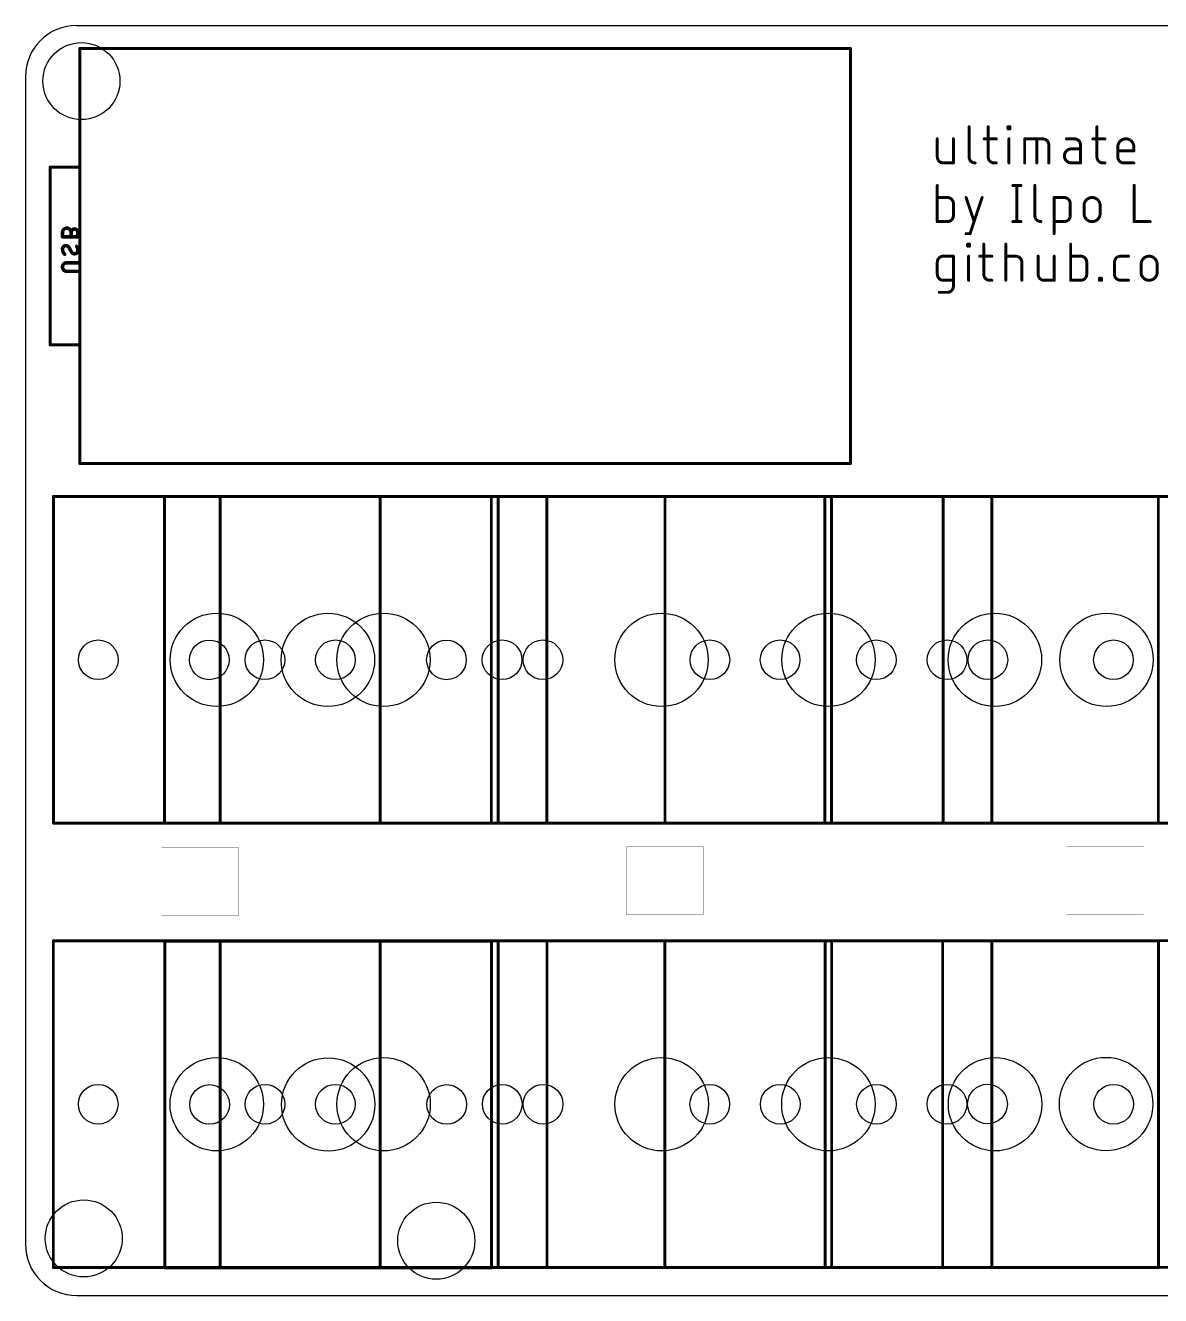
# Model space of a CAD drawing. Extents: x -8.2 to 85.9, y -27.2 to 27.2.
# Drawn here: x -8.2 to 40.4, y -27.2 to 27.2 of the extents above; entities that cross this region are included whole.
import ezdxf

# ---------------------------------------------------------------- set-up
doc = ezdxf.new("R2010")
doc.units = 0
for name, color, linetype in [('20', 31, 'CONTINUOUS'), ('21', 253, 'CONTINUOUS'), ('47', 253, 'CONTINUOUS'), ('52', 253, 'CONTINUOUS')]:
    doc.layers.add(name, color=color, linetype=linetype)

msp = doc.modelspace()

# ---------------------------------------------------------------- linework, layer by layer
at = {"layer": '20'}
for p, q in [((-6, 27.1875), (83.725, 27.1875)), ((-8.2, 24.9875), (-8.2, -25.05)), ((-6, -27.25), (83.725, -27.25))]:
    msp.add_line(p, q, dxfattribs=at)
at = {"layer": '20', "const_width": 0.01}
for points in [[(39.6887, 12.8463), (36.3888, 12.8463)], [(36.3888, 12.8463), (36.3888, 9.9463)], [(39.6887, 9.9463), (39.6887, 12.8463)], [(36.3888, 9.9463), (39.6887, 9.9463)], [(0.9375, -8.0475), (-2.3625, -8.0475)], [(-2.3625, -8.0475), (-2.3625, -10.9475)], [(0.9375, -10.9475), (0.9375, -8.0475)], [(20.85, -8.02), (17.55, -8.02)], [(17.55, -8.02), (17.55, -10.92)], [(20.85, -10.92), (20.85, -8.02)], [(39.7037, -8.0175), (36.4038, -8.0175)], [(36.4038, -8.0175), (36.4038, -10.9175)], [(39.7037, -10.9175), (39.7037, -8.0175)], [(-2.3625, -10.9475), (0.9375, -10.9475)], [(17.55, -10.92), (20.85, -10.92)], [(36.4038, -10.9175), (39.7037, -10.9175)]]:
    msp.add_lwpolyline(points, dxfattribs=at)
at = {"layer": '20'}
for points, const_width in [([(36.3888, 12.8488, 1), (36.3888, 12.8438)], 0.005), ([(36.3912, 12.8463, 1), (36.3863, 12.8463)], 0.005), ([(39.6912, 12.8463, 1), (39.6863, 12.8463)], 0.005), ([(39.6887, 12.8438, 1), (39.6887, 12.8488)], 0.005), ([(36.3888, 9.9488, 1), (36.3888, 9.9438)], 0.005), ([(36.3863, 9.9463, 1), (36.3912, 9.9463)], 0.005), ([(39.6863, 9.9463, 1), (39.6912, 9.9463)], 0.005), ([(39.6887, 9.9438, 1), (39.6887, 9.9488)], 0.005), ([(0, -2, 1), (0, 2, 1), (0, -2)], 0.001), ([(4.7625, -2, 1), (4.7625, 2, 1), (4.7625, -2)], 0.001), ([(7.1437, -2, 1), (7.1437, 2, 1), (7.1437, -2)], 0.001), ([(19.05, -2, 1), (19.05, 2, 1), (19.05, -2)], 0.001), ([(26.1937, -2, 1), (26.1937, 2, 1), (26.1937, -2)], 0.001), ([(33.3375, -2, 1), (33.3375, 2, 1), (33.3375, -2)], 0.001), ([(38.1, -2, 1), (38.1, 2, 1), (38.1, -2)], 0.001), ([(-2.3625, -8.045, 1), (-2.3625, -8.05)], 0.005), ([(-2.36, -8.0475, 1), (-2.365, -8.0475)], 0.005), ([(0.94, -8.0475, 1), (0.935, -8.0475)], 0.005), ([(0.9375, -8.05, 1), (0.9375, -8.045)], 0.005), ([(17.55, -8.0175, 1), (17.55, -8.0225)], 0.005), ([(17.5525, -8.02, 1), (17.5475, -8.02)], 0.005), ([(20.8525, -8.02, 1), (20.8475, -8.02)], 0.005), ([(20.85, -8.0225, 1), (20.85, -8.0175)], 0.005), ([(36.4038, -8.015, 1), (36.4038, -8.02)], 0.005), ([(36.4063, -8.0175, 1), (36.4013, -8.0175)], 0.005), ([(39.7062, -8.0175, 1), (39.7013, -8.0175)], 0.005), ([(39.7037, -8.02, 1), (39.7037, -8.015)], 0.005), ([(-2.3625, -10.945, 1), (-2.3625, -10.95)], 0.005), ([(-2.365, -10.9475, 1), (-2.36, -10.9475)], 0.005), ([(0.935, -10.9475, 1), (0.94, -10.9475)], 0.005), ([(0.9375, -10.95, 1), (0.9375, -10.945)], 0.005), ([(17.55, -10.9175, 1), (17.55, -10.9225)], 0.005), ([(17.5475, -10.92, 1), (17.5525, -10.92)], 0.005), ([(20.8475, -10.92, 1), (20.8525, -10.92)], 0.005), ([(20.85, -10.9225, 1), (20.85, -10.9175)], 0.005), ([(36.4038, -10.915, 1), (36.4038, -10.92)], 0.005), ([(36.4013, -10.9175, 1), (36.4063, -10.9175)], 0.005), ([(39.7013, -10.9175, 1), (39.7062, -10.9175)], 0.005), ([(39.7037, -10.92, 1), (39.7037, -10.915)], 0.005), ([(0, -21.05, 1), (0, -17.05, 1), (0, -21.05)], 0.001), ([(4.7625, -21.05, 1), (4.7625, -17.05, 1), (4.7625, -21.05)], 0.001), ([(7.1437, -21.05, 1), (7.1437, -17.05, 1), (7.1437, -21.05)], 0.001), ([(19.05, -21.05, 1), (19.05, -17.05, 1), (19.05, -21.05)], 0.001), ([(26.1937, -21.05, 1), (26.1937, -17.05, 1), (26.1937, -21.05)], 0.001), ([(33.3375, -21.05, 1), (33.3375, -17.05, 1), (33.3375, -21.05)], 0.001), ([(38.1, -21.05, 1), (38.1, -17.05, 1), (38.1, -21.05)], 0.001)]:
    msp.add_lwpolyline(points, format="xyb", dxfattribs=dict(at, const_width=const_width))
for centre, radius in [((-5.8, 24.8), 1.65), ((0, 0), 2), ((4.7574, -0.0056), 2), ((7.14, 0), 2), ((19.05, 0), 2), ((26.2, 0), 2), ((33.33, 0), 2), ((38.11, 0), 2), ((-5.08, 0), 0.85), ((-0.3226, -0.0056), 0.85), ((2.06, 0), 0.85), ((5.08, 0), 0.85), ((9.8374, -0.0056), 0.85), ((12.22, 0), 0.85), ((13.97, 0), 0.85), ((21.12, 0), 0.85), ((24.13, 0), 0.85), ((28.25, 0), 0.85), ((31.28, 0), 0.85), ((33.03, 0), 0.85), ((38.41, 0), 0.85), ((-0.0025, -19.05), 2), ((4.7687, -19.06), 2), ((7.1438, -19.05), 2), ((19.0563, -19.05), 2), ((26.1963, -19.05), 2), ((33.3375, -19.05), 2), ((38.0938, -19.04), 2), ((-5.0825, -19.05), 0.85), ((-0.3113, -19.06), 0.85), ((2.0638, -19.05), 0.85), ((5.0775, -19.05), 0.85), ((9.8488, -19.06), 0.85), ((12.2238, -19.05), 0.85), ((13.9763, -19.05), 0.85), ((21.1163, -19.05), 0.85), ((24.1363, -19.05), 0.85), ((28.2575, -19.05), 0.85), ((31.2763, -19.05), 0.85), ((33.0138, -19.04), 0.85), ((38.4175, -19.05), 0.85), ((-5.7, -24.8), 1.65), ((9.4, -24.9), 1.65)]:
    msp.add_circle(centre, radius, dxfattribs=at)
for centre, start, end in [((-6, 24.9875), 90, 180), ((-6, -25.05), 180, 270)]:
    msp.add_arc(centre, 2.2, start, end, dxfattribs=at)
at = {"layer": '21', "const_width": 0.127}
for points in [[(32.2243, 22.8421), (32.2243, 21.5509)], [(33.0435, 22.8421), (33.0435, 21.5509)], [(33.8902, 22.756), (33.8902, 22.8421)], [(33.8902, 22.8421), (33.9762, 22.8421)], [(33.9762, 22.8421), (33.9762, 22.756)], [(37.7014, 22.8421), (37.7014, 21.5509)], [(30.8635, 22.3256), (30.8635, 21.5509)], [(31.5521, 21.2927), (31.5521, 22.3256)], [(32.8713, 22.3256), (33.3878, 22.3256)], [(33.9762, 22.756), (33.8902, 22.756)], [(33.9332, 21.2927), (33.9332, 22.3256)], [(34.606, 21.2927), (34.606, 22.3256)], [(34.606, 22.3256), (35.3807, 22.3256)], [(35.1225, 21.2927), (35.1225, 22.3256)], [(36.7378, 22.3256), (36.3935, 22.3256)], [(37.5293, 22.3256), (38.0457, 22.3256)], [(35.6389, 22.0674), (35.6389, 21.2927)], [(36.9961, 21.8952), (36.6087, 21.8952)], [(36.9961, 21.2927), (36.9961, 22.0674)], [(38.5937, 21.5509), (38.5937, 21.9813)], [(39.2823, 21.8092), (38.5937, 21.8092)], [(39.2823, 21.9813), (39.2823, 21.8092)], [(31.1217, 21.2927), (31.5521, 21.2927)], [(33.3017, 21.2927), (33.3878, 21.2927)], [(36.6087, 21.2927), (36.9961, 21.2927)], [(37.9596, 21.2927), (38.0457, 21.2927)], [(39.2823, 21.2927), (38.8519, 21.2927)], [(30.8635, 20.3275), (30.8635, 18.7781)], [(34.1011, 20.3275), (34.4454, 20.3275)], [(34.2732, 20.3275), (34.2732, 18.7781)], [(35.042, 20.3275), (35.042, 19.0363)], [(39.2964, 20.3275), (39.2964, 18.7781)], [(31.2939, 19.811), (30.8635, 19.811)], [(31.5521, 19.0363), (31.5521, 19.5528)], [(32.0955, 19.811), (32.4398, 18.7781)], [(32.2676, 18.2616), (32.7841, 19.811)], [(35.8683, 18.2616), (35.8683, 19.811)], [(35.8683, 19.811), (36.2987, 19.811)], [(36.5569, 19.5528), (36.5569, 19.0363)], [(37.1498, 19.1224), (37.1498, 19.4667)], [(37.8385, 19.4667), (37.8385, 19.1224)], [(30.8635, 18.7781), (31.2939, 18.7781)], [(34.1011, 18.7781), (34.4454, 18.7781)], [(36.2987, 18.7781), (35.8683, 18.7781)], [(39.2964, 18.7781), (39.985, 18.7781)], [(32.0955, 18.2616), (32.2676, 18.2616)], [(32.1627, 17.7268), (32.1627, 17.8129)], [(32.1627, 17.8129), (32.2487, 17.8129)], [(32.2487, 17.7268), (32.1627, 17.7268)], [(32.2487, 17.8129), (32.2487, 17.7268)], [(32.8521, 17.8129), (32.8521, 16.5217)], [(33.7939, 16.2635), (33.7939, 17.8129)], [(36.5757, 17.8129), (36.5757, 16.2635)], [(30.8635, 16.5217), (30.8635, 17.0382)], [(31.1217, 17.2964), (31.5521, 17.2964)], [(31.5521, 17.2964), (31.5521, 16.0053)], [(32.2057, 16.2635), (32.2057, 17.2964)], [(32.6799, 17.2964), (33.1964, 17.2964)], [(33.7939, 17.2964), (34.2243, 17.2964)], [(34.4826, 17.0382), (34.4826, 16.2635)], [(35.1814, 17.2964), (35.1814, 16.5217)], [(35.87, 16.2635), (35.87, 17.2964)], [(37.0061, 17.2964), (36.5757, 17.2964)], [(37.2643, 16.5217), (37.2643, 17.0382)], [(38.4535, 16.5217), (38.4535, 17.0382)], [(38.7117, 17.2964), (39.056, 17.2964)], [(39.5916, 16.6078), (39.5916, 16.9521)], [(40.2802, 16.9521), (40.2802, 16.6078)], [(37.8117, 16.2635), (37.8117, 16.3496)], [(37.8117, 16.3496), (37.8977, 16.3496)], [(37.8977, 16.3496), (37.8977, 16.2635)], [(31.2939, 15.747), (30.9496, 15.747)], [(31.5521, 16.2635), (31.1217, 16.2635)], [(33.1103, 16.2635), (33.1964, 16.2635)], [(35.4396, 16.2635), (35.87, 16.2635)], [(36.5757, 16.2635), (37.0061, 16.2635)], [(37.8977, 16.2635), (37.8117, 16.2635)], [(39.056, 16.2635), (38.7117, 16.2635)]]:
    msp.add_lwpolyline(points, dxfattribs=at)
at = {"layer": '21'}
for points, const_width in [([(32.2561, 22.8421, 1), (32.1926, 22.8421)], 0.0635), ([(33.0752, 22.8421, 1), (33.0117, 22.8421)], 0.0635), ([(33.9219, 22.8421, 1), (33.8584, 22.8421)], 0.0635), ([(33.8902, 22.8739, 1), (33.8902, 22.8104)], 0.0635), ([(34.008, 22.8421, 1), (33.9445, 22.8421)], 0.0635), ([(33.9762, 22.8104, 1), (33.9762, 22.8739)], 0.0635), ([(37.7332, 22.8421, 1), (37.6697, 22.8421)], 0.0635), ([(30.8953, 22.3256, 1), (30.8318, 22.3256)], 0.0635), ([(31.5839, 22.3256, 1), (31.5204, 22.3256)], 0.0635), ([(32.8713, 22.3574, 1), (32.8713, 22.2939)], 0.0635), ([(33.3878, 22.2939, 1), (33.3878, 22.3574)], 0.0635), ([(33.8902, 22.7878, 1), (33.8902, 22.7243)], 0.0635), ([(33.8584, 22.756, 1), (33.9219, 22.756)], 0.0635), ([(33.9649, 22.3256, 1), (33.9014, 22.3256)], 0.0635), ([(33.9445, 22.756, 1), (34.008, 22.756)], 0.0635), ([(33.9762, 22.7243, 1), (33.9762, 22.7878)], 0.0635), ([(34.6377, 22.3256, 1), (34.5742, 22.3256)], 0.0635), ([(34.606, 22.3574, 1), (34.606, 22.2939)], 0.0635), ([(35.1542, 22.3256, 1), (35.0907, 22.3256)], 0.0635), ([(35.6389, 22.0674, 0.4142), (35.3807, 22.3256)], 0.127), ([(35.3807, 22.3574, 1), (35.3807, 22.2939)], 0.0635), ([(35.3807, 22.2939, 1), (35.3807, 22.3574)], 0.0635), ([(36.3935, 22.3574, 1), (36.3935, 22.2939)], 0.0635), ([(36.9961, 22.0674, 0.4142), (36.7378, 22.3256)], 0.127), ([(36.7378, 22.3574, 1), (36.7378, 22.2939)], 0.0635), ([(36.7378, 22.2939, 1), (36.7378, 22.3574)], 0.0635), ([(37.5293, 22.3574, 1), (37.5293, 22.2939)], 0.0635), ([(38.0457, 22.2939, 1), (38.0457, 22.3574)], 0.0635), ([(39.2823, 21.9813, 1), (38.5937, 21.9813)], 0.127), ([(35.6707, 22.0674, 1), (35.6072, 22.0674)], 0.0635), ([(35.6072, 22.0674, 1), (35.6707, 22.0674)], 0.0635), ([(36.6087, 21.8952, 1), (36.6087, 21.2927)], 0.127), ([(36.6087, 21.927, 1), (36.6087, 21.8635)], 0.0635), ([(36.6087, 21.8635, 1), (36.6087, 21.927)], 0.0635), ([(37.0278, 22.0674, 1), (36.9643, 22.0674)], 0.0635), ([(36.9643, 22.0674, 1), (37.0278, 22.0674)], 0.0635), ([(36.9961, 21.8635, 1), (36.9961, 21.927)], 0.0635), ([(38.6254, 21.9813, 1), (38.5619, 21.9813)], 0.0635), ([(38.5619, 21.9813, 1), (38.6254, 21.9813)], 0.0635), ([(38.5937, 21.8409, 1), (38.5937, 21.7774)], 0.0635), ([(39.3141, 21.9813, 1), (39.2506, 21.9813)], 0.0635), ([(39.2506, 21.9813, 1), (39.3141, 21.9813)], 0.0635), ([(39.2506, 21.8092, 1), (39.3141, 21.8092)], 0.0635), ([(39.2823, 21.7774, 1), (39.2823, 21.8409)], 0.0635), ([(30.8635, 21.5509, 0.4142), (31.1217, 21.2927)], 0.127), ([(30.8953, 21.5509, 1), (30.8318, 21.5509)], 0.0635), ([(30.8318, 21.5509, 1), (30.8953, 21.5509)], 0.0635), ([(31.1217, 21.3244, 1), (31.1217, 21.261)], 0.0635), ([(31.1217, 21.261, 1), (31.1217, 21.3244)], 0.0635), ([(31.5204, 21.2927, 1), (31.5839, 21.2927)], 0.0635), ([(31.5521, 21.261, 1), (31.5521, 21.3244)], 0.0635), ([(32.2243, 21.5509, 0.4142), (32.4825, 21.2927)], 0.127), ([(32.2561, 21.5509, 1), (32.1926, 21.5509)], 0.0635), ([(32.1926, 21.5509, 1), (32.2561, 21.5509)], 0.0635), ([(32.4825, 21.261, 1), (32.4825, 21.3244)], 0.0635), ([(33.0752, 21.5509, 1), (33.0117, 21.5509)], 0.0635), ([(33.0117, 21.5509, 1), (33.0752, 21.5509)], 0.0635), ([(33.0435, 21.5509, 0.4142), (33.3017, 21.2927)], 0.127), ([(33.3017, 21.3244, 1), (33.3017, 21.261)], 0.0635), ([(33.3017, 21.261, 1), (33.3017, 21.3244)], 0.0635), ([(33.3878, 21.261, 1), (33.3878, 21.3244)], 0.0635), ([(33.9014, 21.2927, 1), (33.9649, 21.2927)], 0.0635), ([(34.5742, 21.2927, 1), (34.6377, 21.2927)], 0.0635), ([(35.0907, 21.2927, 1), (35.1542, 21.2927)], 0.0635), ([(35.6072, 21.2927, 1), (35.6707, 21.2927)], 0.0635), ([(36.6087, 21.3244, 1), (36.6087, 21.261)], 0.0635), ([(36.6087, 21.261, 1), (36.6087, 21.3244)], 0.0635), ([(36.9643, 21.2927, 1), (37.0278, 21.2927)], 0.0635), ([(36.9961, 21.261, 1), (36.9961, 21.3244)], 0.0635), ([(37.7014, 21.5509, 0.4142), (37.9596, 21.2927)], 0.127), ([(37.7332, 21.5509, 1), (37.6697, 21.5509)], 0.0635), ([(37.6697, 21.5509, 1), (37.7332, 21.5509)], 0.0635), ([(37.9596, 21.3244, 1), (37.9596, 21.261)], 0.0635), ([(37.9596, 21.261, 1), (37.9596, 21.3244)], 0.0635), ([(38.0457, 21.261, 1), (38.0457, 21.3244)], 0.0635), ([(38.6254, 21.5509, 1), (38.5619, 21.5509)], 0.0635), ([(38.5619, 21.5509, 1), (38.6254, 21.5509)], 0.0635), ([(38.5937, 21.5509, 0.4142), (38.8519, 21.2927)], 0.127), ([(38.8519, 21.3244, 1), (38.8519, 21.261)], 0.0635), ([(38.8519, 21.261, 1), (38.8519, 21.3244)], 0.0635), ([(39.2823, 21.261, 1), (39.2823, 21.3244)], 0.0635), ([(30.8953, 20.3275, 1), (30.8318, 20.3275)], 0.0635), ([(34.1011, 20.3592, 1), (34.1011, 20.2958)], 0.0635), ([(34.305, 20.3275, 1), (34.2415, 20.3275)], 0.0635), ([(34.4454, 20.2958, 1), (34.4454, 20.3592)], 0.0635), ([(35.0737, 20.3275, 1), (35.0102, 20.3275)], 0.0635), ([(39.3281, 20.3275, 1), (39.2646, 20.3275)], 0.0635), ([(30.8635, 19.8428, 1), (30.8635, 19.7793)], 0.0635), ([(31.2939, 19.8428, 1), (31.2939, 19.7793)], 0.0635), ([(31.5521, 19.5528, 0.4142), (31.2939, 19.811)], 0.127), ([(31.2939, 19.7793, 1), (31.2939, 19.8428)], 0.0635), ([(31.5839, 19.5528, 1), (31.5204, 19.5528)], 0.0635), ([(32.1256, 19.8211, 1), (32.0654, 19.801)], 0.0635), ([(32.8142, 19.801, 1), (32.754, 19.8211)], 0.0635), ([(35.8683, 19.8428, 1), (35.8683, 19.7793)], 0.0635), ([(35.9001, 19.811, 1), (35.8366, 19.811)], 0.0635), ([(36.2987, 19.8428, 1), (36.2987, 19.7793)], 0.0635), ([(36.5569, 19.5528, 0.4142), (36.2987, 19.811)], 0.127), ([(36.2987, 19.7793, 1), (36.2987, 19.8428)], 0.0635), ([(36.5887, 19.5528, 1), (36.5252, 19.5528)], 0.0635), ([(37.8385, 19.4667, 1), (37.1498, 19.4667)], 0.127), ([(31.2939, 18.7781, 0.4142), (31.5521, 19.0363)], 0.127), ([(31.5204, 19.5528, 1), (31.5839, 19.5528)], 0.0635), ([(31.5839, 19.0363, 1), (31.5204, 19.0363)], 0.0635), ([(31.5204, 19.0363, 1), (31.5839, 19.0363)], 0.0635), ([(35.0737, 19.0363, 1), (35.0102, 19.0363)], 0.0635), ([(35.0102, 19.0363, 1), (35.0737, 19.0363)], 0.0635), ([(35.042, 19.0363, 0.4142), (35.3002, 18.7781)], 0.127), ([(36.2987, 18.7781, 0.4142), (36.5569, 19.0363)], 0.127), ([(36.5252, 19.5528, 1), (36.5887, 19.5528)], 0.0635), ([(36.5887, 19.0363, 1), (36.5252, 19.0363)], 0.0635), ([(36.5252, 19.0363, 1), (36.5887, 19.0363)], 0.0635), ([(37.1816, 19.4667, 1), (37.1181, 19.4667)], 0.0635), ([(37.1181, 19.4667, 1), (37.1816, 19.4667)], 0.0635), ([(37.1498, 19.1224, 1), (37.8385, 19.1224)], 0.127), ([(37.1816, 19.1224, 1), (37.1181, 19.1224)], 0.0635), ([(37.1181, 19.1224, 1), (37.1816, 19.1224)], 0.0635), ([(37.8702, 19.4667, 1), (37.8067, 19.4667)], 0.0635), ([(37.8067, 19.4667, 1), (37.8702, 19.4667)], 0.0635), ([(37.8702, 19.1224, 1), (37.8067, 19.1224)], 0.0635), ([(37.8067, 19.1224, 1), (37.8702, 19.1224)], 0.0635), ([(30.8635, 18.8099, 1), (30.8635, 18.7464)], 0.0635), ([(30.8318, 18.7781, 1), (30.8953, 18.7781)], 0.0635), ([(31.2939, 18.8099, 1), (31.2939, 18.7464)], 0.0635), ([(31.2939, 18.7464, 1), (31.2939, 18.8099)], 0.0635), ([(32.4097, 18.7681, 1), (32.4699, 18.7881)], 0.0635), ([(34.1011, 18.8099, 1), (34.1011, 18.7464)], 0.0635), ([(34.2415, 18.7781, 1), (34.305, 18.7781)], 0.0635), ([(34.4454, 18.7464, 1), (34.4454, 18.8099)], 0.0635), ([(35.3002, 18.7464, 1), (35.3002, 18.8099)], 0.0635), ([(35.8683, 18.8099, 1), (35.8683, 18.7464)], 0.0635), ([(36.2987, 18.8098, 1), (36.2987, 18.7463)], 0.0635), ([(36.2987, 18.7464, 1), (36.2987, 18.8099)], 0.0635), ([(39.2646, 18.7781, 1), (39.3281, 18.7781)], 0.0635), ([(39.2964, 18.8099, 1), (39.2964, 18.7464)], 0.0635), ([(39.985, 18.7464, 1), (39.985, 18.8099)], 0.0635), ([(32.0955, 18.2934, 1), (32.0955, 18.2299)], 0.0635), ([(32.2375, 18.2717, 1), (32.2977, 18.2516)], 0.0635), ([(32.2676, 18.2299, 1), (32.2676, 18.2934)], 0.0635), ([(35.8366, 18.2616, 1), (35.9001, 18.2616)], 0.0635), ([(32.1944, 17.8129, 1), (32.1309, 17.8129)], 0.0635), ([(32.1309, 17.7268, 1), (32.1944, 17.7268)], 0.0635), ([(32.1627, 17.8447, 1), (32.1627, 17.7812)], 0.0635), ([(32.1627, 17.7586, 1), (32.1627, 17.6951)], 0.0635), ([(32.2805, 17.8129, 1), (32.217, 17.8129)], 0.0635), ([(32.217, 17.7268, 1), (32.2805, 17.7268)], 0.0635), ([(32.2487, 17.7812, 1), (32.2487, 17.8447)], 0.0635), ([(32.2487, 17.6951, 1), (32.2487, 17.7586)], 0.0635), ([(32.8839, 17.8129, 1), (32.8204, 17.8129)], 0.0635), ([(33.8257, 17.8129, 1), (33.7622, 17.8129)], 0.0635), ([(36.6075, 17.8129, 1), (36.544, 17.8129)], 0.0635), ([(31.1217, 17.2964, 0.4142), (30.8635, 17.0382)], 0.127), ([(30.8953, 17.0382, 1), (30.8318, 17.0382)], 0.0635), ([(30.8318, 17.0382, 1), (30.8953, 17.0382)], 0.0635), ([(31.1217, 17.3282, 1), (31.1217, 17.2647)], 0.0635), ([(31.1217, 17.2647, 1), (31.1217, 17.3282)], 0.0635), ([(31.5839, 17.2964, 1), (31.5204, 17.2964)], 0.0635), ([(31.5521, 17.2647, 1), (31.5521, 17.3282)], 0.0635), ([(32.2375, 17.2964, 1), (32.174, 17.2964)], 0.0635), ([(32.6799, 17.3282, 1), (32.6799, 17.2647)], 0.0635), ([(33.1964, 17.2647, 1), (33.1964, 17.3282)], 0.0635), ([(33.7939, 17.3282, 1), (33.7939, 17.2647)], 0.0635), ([(34.4826, 17.0382, 0.4142), (34.2243, 17.2964)], 0.127), ([(34.2243, 17.3282, 1), (34.2243, 17.2647)], 0.0635), ([(34.2243, 17.2647, 1), (34.2243, 17.3282)], 0.0635), ([(34.5143, 17.0382, 1), (34.4508, 17.0382)], 0.0635), ([(34.4508, 17.0382, 1), (34.5143, 17.0382)], 0.0635), ([(35.2132, 17.2964, 1), (35.1497, 17.2964)], 0.0635), ([(35.9018, 17.2964, 1), (35.8383, 17.2964)], 0.0635), ([(36.5757, 17.3282, 1), (36.5757, 17.2647)], 0.0635), ([(37.2643, 17.0382, 0.4142), (37.0061, 17.2964)], 0.127), ([(37.0061, 17.3282, 1), (37.0061, 17.2647)], 0.0635), ([(37.0061, 17.2647, 1), (37.0061, 17.3282)], 0.0635), ([(37.2961, 17.0382, 1), (37.2326, 17.0382)], 0.0635), ([(37.2326, 17.0382, 1), (37.2961, 17.0382)], 0.0635), ([(38.4852, 17.0382, 1), (38.4217, 17.0382)], 0.0635), ([(38.4217, 17.0382, 1), (38.4852, 17.0382)], 0.0635), ([(38.7117, 17.2964, 0.4142), (38.4535, 17.0382)], 0.127), ([(38.7117, 17.3282, 1), (38.7117, 17.2647)], 0.0635), ([(38.7117, 17.2647, 1), (38.7117, 17.3282)], 0.0635), ([(39.056, 17.2647, 1), (39.056, 17.3282)], 0.0635), ([(39.6233, 16.9521, 1), (39.5598, 16.9521)], 0.0635), ([(39.5598, 16.9521, 1), (39.6233, 16.9521)], 0.0635), ([(40.2802, 16.9521, 1), (39.5916, 16.9521)], 0.127), ([(40.312, 16.9521, 1), (40.2485, 16.9521)], 0.0635), ([(40.2485, 16.9521, 1), (40.312, 16.9521)], 0.0635), ([(30.8635, 16.5217, 0.4142), (31.1217, 16.2635)], 0.127), ([(30.8953, 16.5217, 1), (30.8318, 16.5217)], 0.0635), ([(30.8318, 16.5217, 1), (30.8953, 16.5217)], 0.0635), ([(32.8521, 16.5217, 0.4142), (33.1103, 16.2635)], 0.127), ([(32.8839, 16.5217, 1), (32.8204, 16.5217)], 0.0635), ([(32.8204, 16.5217, 1), (32.8839, 16.5217)], 0.0635), ([(35.1814, 16.5217, 0.4142), (35.4396, 16.2635)], 0.127), ([(35.2132, 16.5217, 1), (35.1497, 16.5217)], 0.0635), ([(35.1497, 16.5217, 1), (35.2132, 16.5217)], 0.0635), ([(37.0061, 16.2635, 0.4142), (37.2643, 16.5217)], 0.127), ([(37.2961, 16.5217, 1), (37.2326, 16.5217)], 0.0635), ([(37.2326, 16.5217, 1), (37.2961, 16.5217)], 0.0635), ([(37.8434, 16.3496, 1), (37.7799, 16.3496)], 0.0635), ([(37.8117, 16.3813, 1), (37.8117, 16.3178)], 0.0635), ([(37.9295, 16.3496, 1), (37.866, 16.3496)], 0.0635), ([(37.8977, 16.3178, 1), (37.8977, 16.3813)], 0.0635), ([(38.4852, 16.5217, 1), (38.4217, 16.5217)], 0.0635), ([(38.4217, 16.5217, 1), (38.4852, 16.5217)], 0.0635), ([(38.4535, 16.5217, 0.4142), (38.7117, 16.2635)], 0.127), ([(39.6233, 16.6078, 1), (39.5598, 16.6078)], 0.0635), ([(39.5598, 16.6078, 1), (39.6233, 16.6078)], 0.0635), ([(39.5916, 16.6078, 1), (40.2802, 16.6078)], 0.127), ([(40.312, 16.6078, 1), (40.2485, 16.6078)], 0.0635), ([(40.2485, 16.6078, 1), (40.312, 16.6078)], 0.0635), ([(30.9496, 15.7788, 1), (30.9496, 15.7153)], 0.0635), ([(31.1217, 16.2952, 1), (31.1217, 16.2318)], 0.0635), ([(31.1217, 16.2318, 1), (31.1217, 16.2952)], 0.0635), ([(31.2939, 15.747, 0.4142), (31.5521, 16.0053)], 0.127), ([(31.2939, 15.7788, 1), (31.2939, 15.7153)], 0.0635), ([(31.2939, 15.7153, 1), (31.2939, 15.7788)], 0.0635), ([(31.5839, 16.0053, 1), (31.5204, 16.0053)], 0.0635), ([(31.5204, 16.0053, 1), (31.5839, 16.0053)], 0.0635), ([(31.5521, 16.2318, 1), (31.5521, 16.2952)], 0.0635), ([(32.174, 16.2635, 1), (32.2375, 16.2635)], 0.0635), ([(33.1103, 16.2952, 1), (33.1103, 16.2318)], 0.0635), ([(33.1103, 16.2318, 1), (33.1103, 16.2952)], 0.0635), ([(33.1964, 16.2318, 1), (33.1964, 16.2952)], 0.0635), ([(33.7622, 16.2635, 1), (33.8257, 16.2635)], 0.0635), ([(34.4508, 16.2635, 1), (34.5143, 16.2635)], 0.0635), ([(35.4396, 16.2952, 1), (35.4396, 16.2318)], 0.0635), ([(35.4396, 16.2318, 1), (35.4396, 16.2952)], 0.0635), ([(35.8383, 16.2635, 1), (35.9018, 16.2635)], 0.0635), ([(35.87, 16.2318, 1), (35.87, 16.2952)], 0.0635), ([(36.5757, 16.2952, 1), (36.5757, 16.2318)], 0.0635), ([(36.544, 16.2635, 1), (36.6075, 16.2635)], 0.0635), ([(37.0061, 16.2952, 1), (37.0061, 16.2318)], 0.0635), ([(37.0061, 16.2318, 1), (37.0061, 16.2952)], 0.0635), ([(37.7799, 16.2635, 1), (37.8434, 16.2635)], 0.0635), ([(37.8117, 16.2952, 1), (37.8117, 16.2318)], 0.0635), ([(37.866, 16.2635, 1), (37.9295, 16.2635)], 0.0635), ([(37.8977, 16.2318, 1), (37.8977, 16.2952)], 0.0635), ([(38.7117, 16.2952, 1), (38.7117, 16.2318)], 0.0635), ([(38.7117, 16.2318, 1), (38.7117, 16.2952)], 0.0635), ([(39.056, 16.2318, 1), (39.056, 16.2952)], 0.0635)]:
    msp.add_lwpolyline(points, format="xyb", dxfattribs=dict(at, const_width=const_width))
at = {"layer": '47', "const_width": 0.125}
for points in [[(-7, 7), (7, 7)], [(-7, -7), (-7, 7)], [(-2.2426, 6.9944), (11.7574, 6.9944)], [(-2.2426, -7.0056), (-2.2426, 6.9944)], [(0.14, 7), (14.14, 7)], [(0.14, -7), (0.14, 7)], [(7, 7), (7, -7)], [(11.7574, 6.9944), (11.7574, -7.0056)], [(12.05, 7), (26.05, 7)], [(12.05, -7), (12.05, 7)], [(14.14, 7), (14.14, -7)], [(19.2, 7), (33.2, 7)], [(19.2, -7), (19.2, 7)], [(26.05, 7), (26.05, -7)], [(26.33, 7), (40.33, 7)], [(26.33, -7), (26.33, 7)], [(31.11, 7), (45.11, 7)], [(31.11, -7), (31.11, 7)], [(33.2, 7), (33.2, -7)], [(40.33, 7), (40.33, -7)], [(7, -7), (-7, -7)], [(11.7574, -7.0056), (-2.2426, -7.0056)], [(14.14, -7), (0.14, -7)], [(26.05, -7), (12.05, -7)], [(33.2, -7), (19.2, -7)], [(40.33, -7), (26.33, -7)], [(45.11, -7), (31.11, -7)], [(-7.0025, -12.05), (6.9975, -12.05)], [(-7.0025, -26.05), (-7.0025, -12.05)], [(-2.2313, -12.06), (11.7688, -12.06)], [(-2.2313, -26.06), (-2.2313, -12.06)], [(0.1438, -12.05), (14.1438, -12.05)], [(0.1438, -26.05), (0.1438, -12.05)], [(6.9975, -12.05), (6.9975, -26.05)], [(11.7688, -12.06), (11.7688, -26.06)], [(12.0563, -12.05), (26.0563, -12.05)], [(12.0563, -26.05), (12.0563, -12.05)], [(14.1438, -12.05), (14.1438, -26.05)], [(19.1962, -12.05), (33.1962, -12.05)], [(19.1962, -26.05), (19.1962, -12.05)], [(26.0563, -12.05), (26.0563, -26.05)], [(26.3375, -12.05), (40.3375, -12.05)], [(26.3375, -26.05), (26.3375, -12.05)], [(31.0938, -12.04), (45.0938, -12.04)], [(31.0938, -26.04), (31.0938, -12.04)], [(33.1962, -12.05), (33.1962, -26.05)], [(40.3375, -12.05), (40.3375, -26.05)], [(6.9975, -26.05), (-7.0025, -26.05)], [(11.7688, -26.06), (-2.2313, -26.06)], [(14.1438, -26.05), (0.1438, -26.05)], [(26.0563, -26.05), (12.0563, -26.05)], [(33.1962, -26.05), (19.1962, -26.05)], [(40.3375, -26.05), (26.3375, -26.05)], [(45.0938, -26.04), (31.0938, -26.04)]]:
    msp.add_lwpolyline(points, dxfattribs=at)
at = {"layer": '47', "const_width": 0.0625}
for points in [[(-7, 7.0313, 1), (-7, 6.9688)], [(-6.9688, 7, 1), (-7.0313, 7)], [(-2.2426, 7.0257, 1), (-2.2426, 6.9632)], [(-2.2113, 6.9944, 1), (-2.2738, 6.9944)], [(0.14, 7.0313, 1), (0.14, 6.9688)], [(0.1713, 7, 1), (0.1088, 7)], [(7.0313, 7, 1), (6.9688, 7)], [(7, 6.9688, 1), (7, 7.0313)], [(11.7887, 6.9944, 1), (11.7262, 6.9944)], [(11.7574, 6.9632, 1), (11.7574, 7.0257)], [(12.05, 7.0313, 1), (12.05, 6.9688)], [(12.0813, 7, 1), (12.0188, 7)], [(14.1713, 7, 1), (14.1088, 7)], [(14.14, 6.9688, 1), (14.14, 7.0313)], [(19.2, 7.0313, 1), (19.2, 6.9688)], [(19.2312, 7, 1), (19.1687, 7)], [(26.0813, 7, 1), (26.0188, 7)], [(26.05, 6.9688, 1), (26.05, 7.0313)], [(26.33, 7.0313, 1), (26.33, 6.9688)], [(26.3613, 7, 1), (26.2988, 7)], [(31.11, 7.0313, 1), (31.11, 6.9688)], [(31.1413, 7, 1), (31.0788, 7)], [(33.2313, 7, 1), (33.1688, 7)], [(33.2, 6.9688, 1), (33.2, 7.0313)], [(40.3613, 7, 1), (40.2988, 7)], [(40.33, 6.9688, 1), (40.33, 7.0313)], [(-7, -6.9688, 1), (-7, -7.0313)], [(-7.0313, -7, 1), (-6.9688, -7)], [(-2.2426, -6.9743, 1), (-2.2426, -7.0368)], [(-2.2738, -7.0056, 1), (-2.2113, -7.0056)], [(0.14, -6.9688, 1), (0.14, -7.0313)], [(0.1088, -7, 1), (0.1713, -7)], [(6.9688, -7, 1), (7.0313, -7)], [(7, -7.0313, 1), (7, -6.9688)], [(11.7262, -7.0056, 1), (11.7887, -7.0056)], [(11.7574, -7.0368, 1), (11.7574, -6.9743)], [(12.05, -6.9688, 1), (12.05, -7.0313)], [(12.0188, -7, 1), (12.0813, -7)], [(14.1088, -7, 1), (14.1713, -7)], [(14.14, -7.0313, 1), (14.14, -6.9688)], [(19.2, -6.9688, 1), (19.2, -7.0313)], [(19.1687, -7, 1), (19.2312, -7)], [(26.0188, -7, 1), (26.0813, -7)], [(26.05, -7.0313, 1), (26.05, -6.9688)], [(26.33, -6.9688, 1), (26.33, -7.0313)], [(26.2988, -7, 1), (26.3613, -7)], [(31.11, -6.9688, 1), (31.11, -7.0313)], [(31.0788, -7, 1), (31.1413, -7)], [(33.1688, -7, 1), (33.2313, -7)], [(33.2, -7.0313, 1), (33.2, -6.9688)], [(40.2988, -7, 1), (40.3613, -7)], [(40.33, -7.0313, 1), (40.33, -6.9688)], [(-6.9713, -12.05, 1), (-7.0338, -12.05)], [(-7.0025, -12.0188, 1), (-7.0025, -12.0813)], [(-2.2, -12.06, 1), (-2.2625, -12.06)], [(-2.2313, -12.0288, 1), (-2.2313, -12.0913)], [(0.175, -12.05, 1), (0.1125, -12.05)], [(0.1438, -12.0188, 1), (0.1438, -12.0813)], [(7.0288, -12.05, 1), (6.9663, -12.05)], [(6.9975, -12.0813, 1), (6.9975, -12.0188)], [(11.8, -12.06, 1), (11.7375, -12.06)], [(11.7688, -12.0913, 1), (11.7688, -12.0288)], [(12.0875, -12.05, 1), (12.025, -12.05)], [(12.0563, -12.0188, 1), (12.0563, -12.0813)], [(14.175, -12.05, 1), (14.1125, -12.05)], [(14.1438, -12.0813, 1), (14.1438, -12.0188)], [(19.2275, -12.05, 1), (19.165, -12.05)], [(19.1962, -12.0188, 1), (19.1962, -12.0813)], [(26.0875, -12.05, 1), (26.025, -12.05)], [(26.0563, -12.0813, 1), (26.0563, -12.0188)], [(26.3375, -12.0188, 1), (26.3375, -12.0813)], [(26.3688, -12.05, 1), (26.3063, -12.05)], [(31.125, -12.04, 1), (31.0625, -12.04)], [(31.0938, -12.0088, 1), (31.0938, -12.0713)], [(33.2275, -12.05, 1), (33.165, -12.05)], [(33.1962, -12.0813, 1), (33.1962, -12.0188)], [(40.3687, -12.05, 1), (40.3062, -12.05)], [(40.3375, -12.0813, 1), (40.3375, -12.0188)], [(-7.0338, -26.05, 1), (-6.9713, -26.05)], [(-7.0025, -26.0188, 1), (-7.0025, -26.0813)], [(-2.2313, -26.0288, 1), (-2.2313, -26.0913)], [(-2.2625, -26.06, 1), (-2.2, -26.06)], [(0.1125, -26.05, 1), (0.175, -26.05)], [(0.1438, -26.0188, 1), (0.1438, -26.0813)], [(6.9663, -26.05, 1), (7.0288, -26.05)], [(6.9975, -26.0813, 1), (6.9975, -26.0188)], [(11.7375, -26.06, 1), (11.8, -26.06)], [(11.7688, -26.0913, 1), (11.7688, -26.0288)], [(12.0563, -26.0188, 1), (12.0563, -26.0813)], [(12.025, -26.05, 1), (12.0875, -26.05)], [(14.1125, -26.05, 1), (14.175, -26.05)], [(14.1438, -26.0813, 1), (14.1438, -26.0188)], [(19.1962, -26.0188, 1), (19.1962, -26.0813)], [(19.165, -26.05, 1), (19.2275, -26.05)], [(26.025, -26.05, 1), (26.0875, -26.05)], [(26.0563, -26.0813, 1), (26.0563, -26.0188)], [(26.3375, -26.0188, 1), (26.3375, -26.0813)], [(26.3063, -26.05, 1), (26.3688, -26.05)], [(31.0625, -26.04, 1), (31.125, -26.04)], [(31.0938, -26.0088, 1), (31.0938, -26.0713)], [(33.165, -26.05, 1), (33.2275, -26.05)], [(33.1962, -26.0813, 1), (33.1962, -26.0188)], [(40.3062, -26.05, 1), (40.3687, -26.05)], [(40.3375, -26.0813, 1), (40.3375, -26.0188)]]:
    msp.add_lwpolyline(points, format="xyb", dxfattribs=at)
at = {"layer": '52'}
for points, const_width in [([(-5.8738, 26.1938), (27.1463, 26.1938)], 0.127), ([(-5.8738, 8.4138), (-5.8738, 26.1938)], 0.127), ([(27.1463, 26.1938), (27.1463, 8.4138)], 0.127), ([(-5.8738, 21.1137), (-7.1438, 21.1137)], 0.127), ([(-7.1438, 21.1137), (-7.1438, 13.4938)], 0.127), ([(-6.6104, 18.3141), (-6.6104, 18.1307)], 0.1524), ([(-6.6104, 18.1307), (-5.95, 18.1307)], 0.1524), ([(-6.2435, 18.1307), (-6.2435, 18.3141)], 0.1524), ([(-5.95, 18.1307), (-5.95, 18.3141)], 0.1524), ([(-6.3352, 17.6745), (-6.2251, 17.4727)], 0.1524), ([(-6.4269, 17.0164), (-5.95, 17.0164)], 0.1524), ([(-5.95, 16.6495), (-6.4269, 16.6495)], 0.1524), ([(-7.1438, 13.4938), (-5.8738, 13.4938)], 0.127), ([(27.1463, 8.4138), (-5.8738, 8.4138)], 0.127)]:
    msp.add_lwpolyline(points, dxfattribs=dict(at, const_width=const_width))
for points, const_width in [([(-5.8738, 26.2255, 1), (-5.8738, 26.162)], 0.0635), ([(-5.842, 26.1938, 1), (-5.9055, 26.1938)], 0.0635), ([(27.178, 26.1938, 1), (27.1145, 26.1938)], 0.0635), ([(27.1463, 26.162, 1), (27.1463, 26.2255)], 0.0635), ([(-7.1438, 21.1455, 1), (-7.1438, 21.082)], 0.0635), ([(-7.112, 21.1137, 1), (-7.1755, 21.1137)], 0.0635), ([(-5.8738, 21.082, 1), (-5.8738, 21.1455)], 0.0635), ([(-6.2435, 18.3141, 1), (-6.6104, 18.3141)], 0.1524), ([(-5.95, 18.3141, 1), (-6.2435, 18.3141)], 0.1524), ([(-6.5723, 18.3141, 1), (-6.6485, 18.3141)], 0.0762), ([(-6.6485, 18.3141, 1), (-6.5723, 18.3141)], 0.0762), ([(-6.6104, 18.1688, 1), (-6.6104, 18.0926)], 0.0762), ([(-6.6485, 18.1307, 1), (-6.5723, 18.1307)], 0.0762), ([(-6.2054, 18.3141, 1), (-6.2816, 18.3141)], 0.0762), ([(-6.2816, 18.3141, 1), (-6.2054, 18.3141)], 0.0762), ([(-6.2816, 18.3141, 1), (-6.2054, 18.3141)], 0.0762), ([(-6.2816, 18.1307, 1), (-6.2054, 18.1307)], 0.0762), ([(-5.9119, 18.3141, 1), (-5.9881, 18.3141)], 0.0762), ([(-5.9881, 18.3141, 1), (-5.9119, 18.3141)], 0.0762), ([(-5.9881, 18.1307, 1), (-5.9119, 18.1307)], 0.0762), ([(-5.95, 18.0926, 1), (-5.95, 18.1688)], 0.0762), ([(-6.4636, 17.7479, 0.4142), (-6.6104, 17.6012)], 0.1524), ([(-6.6104, 17.6012, 0.2), (-6.5186, 17.381)], 0.1524), ([(-6.5723, 17.6012, 1), (-6.6484, 17.6012)], 0.0762), ([(-6.6484, 17.6012, 1), (-6.5723, 17.6012)], 0.0762), ([(-6.5455, 17.354, 1), (-6.4918, 17.4081)], 0.0762), ([(-6.3352, 17.6745, 0.2656), (-6.4636, 17.7479)], 0.1524), ([(-6.4636, 17.786, 1), (-6.4636, 17.7098)], 0.0762), ([(-6.4636, 17.7098, 1), (-6.4636, 17.786)], 0.0762), ([(-6.3017, 17.6928, 1), (-6.3686, 17.6563)], 0.0762), ([(-6.368, 17.6552, 1), (-6.3024, 17.6939)], 0.0762), ([(-6.2251, 17.4727, 0.2656), (-6.0967, 17.3994)], 0.1524), ([(-6.1923, 17.4921, 1), (-6.2579, 17.4534)], 0.0762), ([(-6.2586, 17.4545, 1), (-6.1917, 17.491)], 0.0762), ([(-6.0967, 17.3994, 0.4142), (-5.95, 17.5461)], 0.1524), ([(-6.0967, 17.4375, 1), (-6.0967, 17.3613)], 0.0762), ([(-6.0967, 17.3613, 1), (-6.0967, 17.4375)], 0.0762), ([(-5.9745, 17.7341, 1), (-6.0355, 17.6884)], 0.0762), ([(-5.95, 17.5461, 0.1623), (-6.005, 17.7112)], 0.1524), ([(-5.9119, 17.5461, 1), (-5.9881, 17.5461)], 0.0762), ([(-5.9881, 17.5461, 1), (-5.9119, 17.5461)], 0.0762), ([(-6.4269, 17.0164, 1), (-6.4269, 16.6495)], 0.1524), ([(-6.4269, 17.0545, 1), (-6.4269, 16.9783)], 0.0762), ([(-6.4269, 16.9783, 1), (-6.4269, 17.0545)], 0.0762), ([(-5.95, 16.9783, 1), (-5.95, 17.0545)], 0.0762), ([(-6.4269, 16.6876, 1), (-6.4269, 16.6114)], 0.0762), ([(-6.4269, 16.6114, 1), (-6.4269, 16.6876)], 0.0762), ([(-5.95, 16.6114, 1), (-5.95, 16.6876)], 0.0762), ([(-7.1438, 13.5255, 1), (-7.1438, 13.462)], 0.0635), ([(-7.1755, 13.4938, 1), (-7.112, 13.4938)], 0.0635), ([(-5.8738, 13.462, 1), (-5.8738, 13.5255)], 0.0635), ([(-5.8738, 8.4455, 1), (-5.8738, 8.382)], 0.0635), ([(-5.9055, 8.4138, 1), (-5.842, 8.4138)], 0.0635), ([(27.1145, 8.4138, 1), (27.178, 8.4138)], 0.0635), ([(27.1463, 8.382, 1), (27.1463, 8.4455)], 0.0635)]:
    msp.add_lwpolyline(points, format="xyb", dxfattribs=dict(at, const_width=const_width))

doc.saveas('drawing.dxf')
